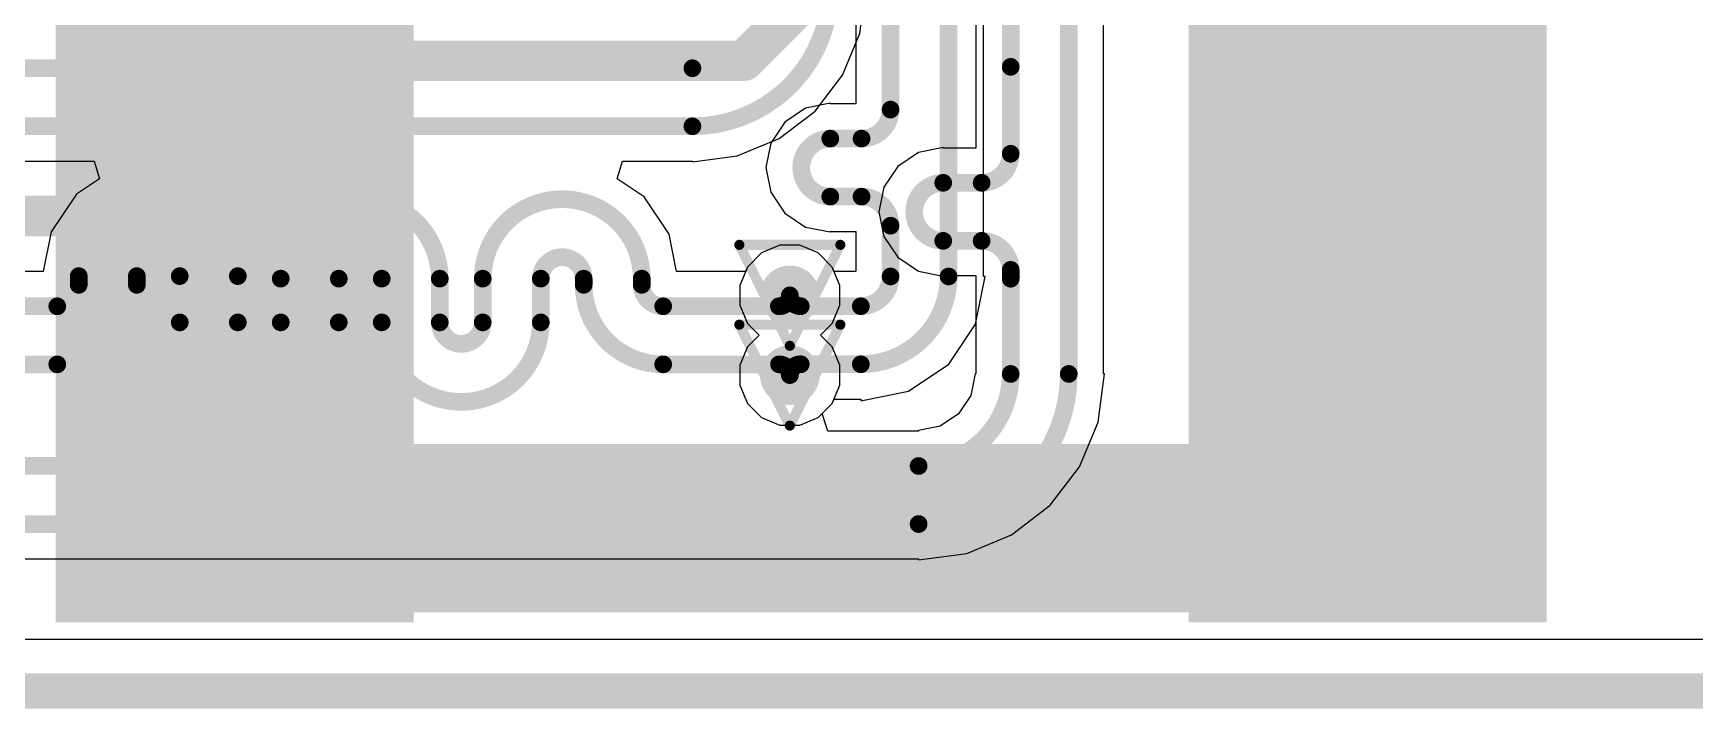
# Model space of a CAD drawing. Header units: inches. Extents: x -6 to 283, y -12 to 154.
# Drawn here: x 66.7 to 75.06, y -11.73 to -8.33 of the extents above; entities that cross this region are included whole.
import ezdxf

# ---------------------------------------------------------------- set-up
doc = ezdxf.new("R2010")
doc.units = ezdxf.units.IN
for name, color, linetype in [('Board Outline', 216, 'Continuous'), ('Bottom Layer', 5, 'Continuous'), ('Drill Drawing', 1, 'Continuous'), ('GND-1', 16, 'Continuous'), ('GND-2', 90, 'Continuous'), ('GND-3', 216, 'Continuous'), ('GND-4', 54, 'Continuous'), ('PWR-1', 156, 'Continuous'), ('PWR-2', 130, 'Continuous'), ('Signal L1', 76, 'Continuous'), ('Signal L2', 6, 'Continuous'), ('Top Layer', 1, 'Continuous'), ('Top Overlay', 2, 'Continuous'), ('Top Paste', 8, 'Continuous'), ('Top Solder', 216, 'Continuous'), ('Via Holes', 16, 'Continuous')]:
    doc.layers.add(name, color=color, linetype=linetype)

# ---------------------------------------------------------------- blocks, each defined once
blk = doc.blocks.new('HDMI_101W_12')
at = {"layer": 'Top Layer'}
for points in [[(-1.9, 2.8049), (-1.7, 2.8049), (-1.7, 1.9649), (-1.9, 1.9649)], [(-1.4999, 2.8049), (-1.2999, 2.8049), (-1.2999, 1.9649), (-1.4999, 1.9649)], [(-1.1001, 2.8049), (-0.9001, 2.8049), (-0.9001, 1.9649), (-1.1001, 1.9649)], [(-0.7001, 2.8049), (-0.5001, 2.8049), (-0.5001, 1.9649), (-0.7001, 1.9649)], [(-0.3, 2.8049), (-0.1, 2.8049), (-0.1, 1.9649), (-0.3, 1.9649)], [(0.1, 2.8049), (0.3, 2.8049), (0.3, 1.9649), (0.1, 1.9649)], [(0.5001, 2.8049), (0.7001, 2.8049), (0.7001, 1.9649), (0.5001, 1.9649)], [(0.8999, 2.8049), (1.0999, 2.8049), (1.0999, 1.9649), (0.8999, 1.9649)], [(1.2999, 2.8049), (1.4999, 2.8049), (1.4999, 1.9649), (1.2999, 1.9649)], [(1.7, 2.8049), (1.9, 2.8049), (1.9, 1.9649), (1.7, 1.9649)], [(-3.75, 1.665), (-1.95, 1.665), (-1.95, 0.285), (-3.75, 0.285)], [(-1.7001, 1.665), (-1.5001, 1.665), (-1.5001, 0.665), (-1.7001, 0.665)], [(-1.3, 1.665), (-1.1, 1.665), (-1.1, 0.665), (-1.3, 0.665)], [(-0.9, 1.665), (-0.7, 1.665), (-0.7, 0.665), (-0.9, 0.665)], [(-0.4999, 1.665), (-0.2999, 1.665), (-0.2999, 0.665), (-0.4999, 0.665)], [(-0.1001, 1.665), (0.0999, 1.665), (0.0999, 0.665), (-0.1001, 0.665)], [(0.2999, 1.665), (0.4999, 1.665), (0.4999, 0.665), (0.2999, 0.665)], [(0.7, 1.665), (0.9, 1.665), (0.9, 0.665), (0.7, 0.665)], [(1.1, 1.665), (1.3, 1.665), (1.3, 0.665), (1.1, 0.665)], [(1.5001, 1.665), (1.7001, 1.665), (1.7001, 0.665), (1.5001, 0.665)], [(1.95, 1.665), (3.75, 1.665), (3.75, 0.285), (1.95, 0.285)], [(-3.7, -1.3849), (-2, -1.3849), (-2, -3.3849), (-3.7, -3.3849)], [(2, -1.3849), (3.7, -1.3849), (3.7, -3.3849), (2, -3.3849)]]:
    blk.add_hatch(color=1, dxfattribs=at).paths.add_polyline_path(points)
at = {"layer": 'Top Paste'}
for points in [[(-1.9, 2.8049), (-1.7, 2.8049), (-1.7, 1.9649), (-1.9, 1.9649)], [(-1.4999, 2.8049), (-1.2999, 2.8049), (-1.2999, 1.9649), (-1.4999, 1.9649)], [(-1.1001, 2.8049), (-0.9001, 2.8049), (-0.9001, 1.9649), (-1.1001, 1.9649)], [(-0.7001, 2.8049), (-0.5001, 2.8049), (-0.5001, 1.9649), (-0.7001, 1.9649)], [(-0.3, 2.8049), (-0.1, 2.8049), (-0.1, 1.9649), (-0.3, 1.9649)], [(0.1, 2.8049), (0.3, 2.8049), (0.3, 1.9649), (0.1, 1.9649)], [(0.5001, 2.8049), (0.7001, 2.8049), (0.7001, 1.9649), (0.5001, 1.9649)], [(0.8999, 2.8049), (1.0999, 2.8049), (1.0999, 1.9649), (0.8999, 1.9649)], [(1.2999, 2.8049), (1.4999, 2.8049), (1.4999, 1.9649), (1.2999, 1.9649)], [(1.7, 2.8049), (1.9, 2.8049), (1.9, 1.9649), (1.7, 1.9649)], [(-3.75, 1.665), (-1.95, 1.665), (-1.95, 0.285), (-3.75, 0.285)], [(-1.7001, 1.665), (-1.5001, 1.665), (-1.5001, 0.665), (-1.7001, 0.665)], [(-1.3, 1.665), (-1.1, 1.665), (-1.1, 0.665), (-1.3, 0.665)], [(-0.9, 1.665), (-0.7, 1.665), (-0.7, 0.665), (-0.9, 0.665)], [(-0.4999, 1.665), (-0.2999, 1.665), (-0.2999, 0.665), (-0.4999, 0.665)], [(-0.1001, 1.665), (0.0999, 1.665), (0.0999, 0.665), (-0.1001, 0.665)], [(0.2999, 1.665), (0.4999, 1.665), (0.4999, 0.665), (0.2999, 0.665)], [(0.7, 1.665), (0.9, 1.665), (0.9, 0.665), (0.7, 0.665)], [(1.1, 1.665), (1.3, 1.665), (1.3, 0.665), (1.1, 0.665)], [(1.5001, 1.665), (1.7001, 1.665), (1.7001, 0.665), (1.5001, 0.665)], [(1.95, 1.665), (3.75, 1.665), (3.75, 0.285), (1.95, 0.285)], [(-3.7, -1.3849), (-2, -1.3849), (-2, -3.3849), (-3.7, -3.3849)], [(2, -1.3849), (3.7, -1.3849), (3.7, -3.3849), (2, -3.3849)]]:
    blk.add_hatch(color=8, dxfattribs=at).paths.add_polyline_path(points)
at = {"layer": 'Top Solder'}
for points in [[(-1.9508, 2.8557), (-1.6492, 2.8557), (-1.6492, 1.9141), (-1.9508, 1.9141)], [(-1.5507, 2.8557), (-1.2491, 2.8557), (-1.2491, 1.9141), (-1.5507, 1.9141)], [(-1.1509, 2.8557), (-0.8493, 2.8557), (-0.8493, 1.9141), (-1.1509, 1.9141)], [(-0.7509, 2.8557), (-0.4493, 2.8557), (-0.4493, 1.9141), (-0.7509, 1.9141)], [(-0.3508, 2.8557), (-0.0492, 2.8557), (-0.0492, 1.9141), (-0.3508, 1.9141)], [(0.0492, 2.8557), (0.3508, 2.8557), (0.3508, 1.9141), (0.0492, 1.9141)], [(0.4493, 2.8557), (0.7509, 2.8557), (0.7509, 1.9141), (0.4493, 1.9141)], [(0.8491, 2.8557), (1.1507, 2.8557), (1.1507, 1.9141), (0.8491, 1.9141)], [(1.2491, 2.8557), (1.5507, 2.8557), (1.5507, 1.9141), (1.2491, 1.9141)], [(1.6492, 2.8557), (1.9508, 2.8557), (1.9508, 1.9141), (1.6492, 1.9141)], [(-3.8008, 1.7158), (-1.8992, 1.7158), (-1.8992, 0.2342), (-3.8008, 0.2342)], [(-1.7509, 1.7158), (-1.4493, 1.7158), (-1.4493, 0.6142), (-1.7509, 0.6142)], [(-1.3508, 1.7158), (-1.0492, 1.7158), (-1.0492, 0.6142), (-1.3508, 0.6142)], [(-0.9508, 1.7158), (-0.6492, 1.7158), (-0.6492, 0.6142), (-0.9508, 0.6142)], [(-0.5507, 1.7158), (-0.2491, 1.7158), (-0.2491, 0.6142), (-0.5507, 0.6142)], [(-0.1509, 1.7158), (0.1507, 1.7158), (0.1507, 0.6142), (-0.1509, 0.6142)], [(0.2491, 1.7158), (0.5507, 1.7158), (0.5507, 0.6142), (0.2491, 0.6142)], [(0.6492, 1.7158), (0.9508, 1.7158), (0.9508, 0.6142), (0.6492, 0.6142)], [(1.0492, 1.7158), (1.3508, 1.7158), (1.3508, 0.6142), (1.0492, 0.6142)], [(1.4493, 1.7158), (1.7509, 1.7158), (1.7509, 0.6142), (1.4493, 0.6142)], [(1.8992, 1.7158), (3.8008, 1.7158), (3.8008, 0.2342), (1.8992, 0.2342)], [(-3.7508, -1.3341), (-1.9492, -1.3341), (-1.9492, -3.4357), (-3.7508, -3.4357)], [(1.9492, -1.3341), (3.7508, -1.3341), (3.7508, -3.4357), (1.9492, -3.4357)]]:
    blk.add_hatch(color=216, dxfattribs=at).paths.add_polyline_path(points)
at = {"layer": 'Top Overlay'}
for points in [[(1.5935, 3.601, 0.254, 0.254, 0), (1.99, 3.601, 0.254, 0.254, 0)], [(1.5935, 3.601, 0.254, 0.254, 0), (1.8001, 3.3944, 0.254, 0.254, 0)], [(1.8001, 3.3944, 0.254, 0.254, 0), (2, 3.5943, 0.254, 0.254, 0)], [(-3.3021, 2.706, 0.127, 0.127, 0), (-2.1462, 2.706, 0.127, 0.127, 0)], [(-3.3021, 1.8961, 0.127, 0.127, 0), (-3.3021, 2.706, 0.127, 0.127, 0)], [(2.1461, 2.706, 0.127, 0.127, 0), (3.3019, 2.706, 0.127, 0.127, 0)], [(3.3019, 1.8961, 0.127, 0.127, 0), (3.3019, 2.706, 0.127, 0.127, 0)], [(-3.3021, 0.0538, 0.127, 0.127, 0), (-3.302, -1.1539, 0.127, 0.127, 0)], [(3.3019, -1.1539, 0.127, 0.127, 0), (3.3019, 0.0538, 0.127, 0.127, 0)]]:
    blk.add_lwpolyline(points, format="xyseb", dxfattribs=at)
for points in [[(1.53, 3.601, 0.127, 0.127, 1), (1.657, 3.601, 0.127, 0.127, 1)], [(1.53, 3.601, 0.127, 0.127, 1), (1.657, 3.601, 0.127, 0.127, 1)], [(1.9265, 3.601, 0.127, 0.127, 1), (2.0535, 3.601, 0.127, 0.127, 1)], [(1.9365, 3.5943, 0.127, 0.127, 1), (2.0635, 3.5943, 0.127, 0.127, 1)], [(1.7366, 3.3944, 0.127, 0.127, 1), (1.8636, 3.3944, 0.127, 0.127, 1)], [(1.7366, 3.3944, 0.127, 0.127, 1), (1.8636, 3.3944, 0.127, 0.127, 1)], [(-3.3338, 2.706, 0.0635, 0.0635, 1), (-3.2703, 2.706, 0.0635, 0.0635, 1)], [(-3.3338, 2.706, 0.0635, 0.0635, 1), (-3.2703, 2.706, 0.0635, 0.0635, 1)], [(-2.1779, 2.706, 0.0635, 0.0635, 1), (-2.1144, 2.706, 0.0635, 0.0635, 1)], [(2.1143, 2.706, 0.0635, 0.0635, 1), (2.1778, 2.706, 0.0635, 0.0635, 1)], [(3.2702, 2.706, 0.0635, 0.0635, 1), (3.3337, 2.706, 0.0635, 0.0635, 1)], [(3.2702, 2.706, 0.0635, 0.0635, 1), (3.3337, 2.706, 0.0635, 0.0635, 1)], [(-3.3338, 1.8961, 0.0635, 0.0635, 1), (-3.2703, 1.8961, 0.0635, 0.0635, 1)], [(3.2702, 1.8961, 0.0635, 0.0635, 1), (3.3337, 1.8961, 0.0635, 0.0635, 1)], [(-3.3338, 0.0538, 0.0635, 0.0635, 1), (-3.2703, 0.0538, 0.0635, 0.0635, 1)], [(3.2702, 0.0538, 0.0635, 0.0635, 1), (3.3337, 0.0538, 0.0635, 0.0635, 1)], [(-3.3338, -1.1539, 0.0635, 0.0635, 1), (-3.2703, -1.1539, 0.0635, 0.0635, 1)], [(3.2702, -1.1539, 0.0635, 0.0635, 1), (3.3337, -1.1539, 0.0635, 0.0635, 1)]]:
    blk.add_lwpolyline(points, format="xyseb", close=True, dxfattribs=at)

msp = doc.modelspace()

# ---------------------------------------------------------------- hatches: boundary and pattern name
at = {"layer": 'Bottom Layer'}
h = msp.add_hatch(color=5, dxfattribs=at)
edge = h.paths.add_edge_path()
edge.add_arc((70.508, -9.6485), 0.15, 0, 360)
h = msp.add_hatch(color=5, dxfattribs=at)
edge = h.paths.add_edge_path()
edge.add_arc((70.508, -10.0501), 0.15, 0, 360)
at = {"layer": 'GND-1'}
h = msp.add_hatch(color=16, dxfattribs=at)
edge = h.paths.add_edge_path()
edge.add_arc((70.508, -9.6485), 0.15, 0, 360)
h = msp.add_hatch(color=16, dxfattribs=at)
edge = h.paths.add_edge_path()
edge.add_arc((70.508, -10.0501), 0.15, 0, 360)
at = {"layer": 'GND-2'}
h = msp.add_hatch(color=90, dxfattribs=at)
edge = h.paths.add_edge_path()
edge.add_arc((70.508, -9.6485), 0.15, 0, 360)
h = msp.add_hatch(color=90, dxfattribs=at)
edge = h.paths.add_edge_path()
edge.add_arc((70.508, -10.0501), 0.15, 0, 360)
at = {"layer": 'GND-3'}
h = msp.add_hatch(color=216, dxfattribs=at)
edge = h.paths.add_edge_path()
edge.add_arc((70.508, -9.6485), 0.15, 0, 360)
h = msp.add_hatch(color=216, dxfattribs=at)
edge = h.paths.add_edge_path()
edge.add_arc((70.508, -10.0501), 0.15, 0, 360)
at = {"layer": 'GND-4'}
h = msp.add_hatch(color=54, dxfattribs=at)
edge = h.paths.add_edge_path()
edge.add_arc((70.508, -9.6485), 0.15, 0, 360)
h = msp.add_hatch(color=54, dxfattribs=at)
edge = h.paths.add_edge_path()
edge.add_arc((70.508, -10.0501), 0.15, 0, 360)
at = {"layer": 'PWR-1'}
h = msp.add_hatch(color=156, dxfattribs=at)
edge = h.paths.add_edge_path()
edge.add_arc((70.508, -9.6485), 0.15, 0, 360)
h = msp.add_hatch(color=156, dxfattribs=at)
edge = h.paths.add_edge_path()
edge.add_arc((70.508, -10.0501), 0.15, 0, 360)
at = {"layer": 'PWR-2'}
h = msp.add_hatch(color=130, dxfattribs=at)
edge = h.paths.add_edge_path()
edge.add_arc((70.508, -9.6485), 0.15, 0, 360)
h = msp.add_hatch(color=130, dxfattribs=at)
edge = h.paths.add_edge_path()
edge.add_arc((70.508, -10.0501), 0.15, 0, 360)
at = {"layer": 'Signal L1'}
h = msp.add_hatch(color=76, dxfattribs=at)
edge = h.paths.add_edge_path()
edge.add_arc((70.508, -9.6485), 0.15, 0, 360)
h = msp.add_hatch(color=76, dxfattribs=at)
edge = h.paths.add_edge_path()
edge.add_arc((70.508, -10.0501), 0.15, 0, 360)
at = {"layer": 'Signal L2'}
h = msp.add_hatch(color=6, dxfattribs=at)
edge = h.paths.add_edge_path()
edge.add_arc((70.508, -9.6485), 0.15, 0, 360)
h = msp.add_hatch(color=6, dxfattribs=at)
edge = h.paths.add_edge_path()
edge.add_arc((70.508, -10.0501), 0.15, 0, 360)
at = {"layer": 'Top Layer'}
for points in [[(66.815, -11.2431), (68.615, -11.2431), (68.615, -6.1932), (66.815, -6.1932)], [(72.515, -11.2431), (74.315, -11.2431), (74.315, -6.1932), (72.515, -6.1932)], [(66.865, -11.2431), (68.565, -11.2431), (68.565, -9.0295), (66.865, -9.0295)], [(66.815, -11.2431), (74.2679, -11.2431), (74.2679, -10.3974), (66.815, -10.3974)]]:
    msp.add_hatch(color=1, dxfattribs=at).paths.add_polyline_path(points)
h = msp.add_hatch(color=1, dxfattribs=at)
edge = h.paths.add_edge_path()
edge.add_arc((70.508, -9.6485), 0.15, 0, 360)
h = msp.add_hatch(color=1, dxfattribs=at)
edge = h.paths.add_edge_path()
edge.add_arc((70.508, -10.0501), 0.15, 0, 360)
at = {"layer": 'Via Holes'}
h = msp.add_hatch(color=7, dxfattribs=at)
edge = h.paths.add_edge_path()
edge.add_arc((70.508, -9.6485), 0.075, 0, 360)
h = msp.add_hatch(color=7, dxfattribs=at)
edge = h.paths.add_edge_path()
edge.add_arc((70.508, -10.0501), 0.075, 0, 360)

# ---------------------------------------------------------------- linework, layer by layer
at = {"layer": 'Board Outline'}
msp.add_lwpolyline([(12.0364, -11.6401, 0.1778, 0.1778, 0), (75.4223, -11.6401, 0.1778, 0.1778, 0)], format="xyseb", dxfattribs=at)
at = {"layer": 'Bottom Layer'}
for p, q in [((71.4441, -5.2079), (71.4441, -8.4987)), ((72.0858, -10.0441), (72.0858, -5.2079)), ((70.8603, -8.3303), (70.89, -8.1046)), ((70.7732, -8.5407), (70.8603, -8.3303)), ((71.4441, -8.4987), (71.4441, -8.9069)), ((70.6346, -8.7213), (70.7732, -8.5407)), ((70.454, -8.8599), (70.6346, -8.7213)), ((70.2436, -8.947), (70.454, -8.8599)), ((71.1557, -8.9292), (71.0507, -8.9994)), ((71.2796, -8.9046), (71.1557, -8.9292)), ((71.2796, -8.9075), (71.2796, -8.9046)), ((71.4435, -8.9075), (71.2796, -8.9075)), ((71.4437, -8.9071), (71.4435, -8.9075)), ((71.4441, -8.9069), (71.4437, -8.9071)), ((66.5064, -8.9726), (67.0093, -8.9726)), ((67.0093, -8.9726), (67.0362, -9.0615)), ((69.6389, -9.0615), (69.6659, -8.9726)), ((69.6659, -8.9726), (70.0179, -8.9726)), ((70.0179, -8.9767), (70.2436, -8.947)), ((70.0179, -8.9726), (70.0179, -8.9767)), ((71.0507, -8.9994), (70.9805, -9.1044)), ((67.0362, -9.0615), (66.919, -9.1398)), ((69.7751, -9.1525), (69.6389, -9.0615)), ((70.9805, -9.1044), (70.9559, -9.2283)), ((66.919, -9.1398), (66.7927, -9.3288)), ((69.9014, -9.3415), (69.7751, -9.1525)), ((70.9559, -9.2283), (70.9805, -9.3522)), ((66.7927, -9.3288), (66.7529, -9.5289)), ((69.9387, -9.5289), (69.9014, -9.3415)), ((70.9805, -9.3522), (71.0507, -9.4572)), ((70.3655, -9.4352), (70.2947, -9.506)), ((70.458, -9.3969), (70.3655, -9.4352)), ((70.5581, -9.3969), (70.458, -9.3969)), ((70.6505, -9.4352), (70.5581, -9.3969)), ((70.7213, -9.506), (70.6505, -9.4352)), ((70.2947, -9.506), (70.2852, -9.5289)), ((70.7596, -9.5985), (70.7213, -9.506)), ((71.0507, -9.4572), (71.1557, -9.5274)), ((71.1557, -9.5274), (71.2796, -9.552)), ((66.7529, -9.5289), (66.5066, -9.5289)), ((70.2852, -9.5289), (69.9387, -9.5289)), ((70.7596, -9.6986), (70.7596, -9.5985)), ((71.2796, -9.552), (71.2796, -9.5492)), ((71.2796, -9.5492), (71.4435, -9.5492)), ((71.4435, -9.5492), (71.4437, -9.5496)), ((71.4437, -9.5496), (71.4441, -9.5497)), ((71.4441, -9.5497), (71.4441, -10.0441)), ((70.7213, -9.791), (70.7596, -9.6986)), ((70.663, -9.8493), (70.7213, -9.791)), ((70.7213, -9.9076), (70.663, -9.8493)), ((70.7596, -10.0001), (70.7213, -9.9076)), ((70.7596, -10.1002), (70.7596, -10.0001)), ((70.7213, -10.1926), (70.7596, -10.1002)), ((71.4402, -10.0441), (71.4185, -10.153)), ((71.4441, -10.0441), (71.4402, -10.0441)), ((72.0586, -10.2861), (72.0904, -10.0441)), ((72.0904, -10.0441), (72.0858, -10.0441)), ((70.6704, -10.2436), (70.7213, -10.1926)), ((71.4185, -10.153), (71.3569, -10.2453)), ((70.6985, -10.3325), (70.6704, -10.2436)), ((71.3569, -10.2453), (71.2646, -10.3069)), ((71.1557, -10.3325), (70.6985, -10.3325)), ((71.2646, -10.3069), (71.1557, -10.3286)), ((71.1557, -10.3286), (71.1557, -10.3325)), ((71.9652, -10.5115), (72.0586, -10.2861)), ((71.8167, -10.7051), (71.9652, -10.5115)), ((71.6231, -10.8536), (71.8167, -10.7051)), ((71.3977, -10.947), (71.6231, -10.8536)), ((71.1557, -10.9788), (71.3977, -10.947)), ((66.5064, -10.9742), (71.1557, -10.9742)), ((71.1557, -10.9742), (71.1557, -10.9788)), ((75.4223, -11.3812), (65.8164, -11.3812))]:
    msp.add_line(p, q, dxfattribs=at)
for points in [[(71.6189, -8.4987, 0.0889, 0.0889, 0), (71.6189, -5.0401, 0.0889, 0.0889, 0)], [(71.911, -10.0441, 0.0889, 0.0889, 0), (71.911, -5.0401, 0.0889, 0.0889, 0)], [(70.419, -8.1046, 0.0889, 0.0889, -0.414214), (70.0179, -8.5057, 0.0889, 0.0889, 0)], [(70.7111, -8.1046, 0.0889, 0.0889, -0.414214), (70.0179, -8.7978, 0.0889, 0.0889, 0)], [(66.3386, -8.5057, 0.0889, 0.0889, 0), (70.0179, -8.5057, 0.0889, 0.0889, 0)], [(71.6189, -8.9362, 0.0889, 0.0889, 0), (71.6189, -8.4987, 0.0889, 0.0889, 0)], [(66.3386, -8.7978, 0.0889, 0.0889, 0), (70.0179, -8.7978, 0.0889, 0.0889, 0)], [(71.6189, -8.9362, 0.0889, 0.0889, -0.414214), (71.4728, -9.0823, 0.0889, 0.0889, 0)], [(66.931, -9.5518, 0.0889, 0.0889, -1), (67.7311, -9.5518, 0.0889, 0.0889, 0)], [(71.2796, -9.3744, 0.0889, 0.0889, -1), (71.2796, -9.0823, 0.0889, 0.0889, 0)], [(71.2796, -9.0823, 0.0889, 0.0889, 0), (71.4728, -9.0823, 0.0889, 0.0889, 0)], [(67.947, -9.5645, 0.0889, 0.0889, -1), (68.7471, -9.5645, 0.0889, 0.0889, 0)], [(68.963, -9.5645, 0.0889, 0.0889, -1), (69.7631, -9.5645, 0.0889, 0.0889, 0)], [(71.2796, -9.3744, 0.0889, 0.0889, 0), (71.4728, -9.3744, 0.0889, 0.0889, 0)], [(71.4728, -9.3744, 0.0889, 0.0889, -0.414214), (71.6189, -9.5204, 0.0889, 0.0889, 0)], [(67.2231, -9.5518, 0.0889, 0.0889, -1), (67.439, -9.5518, 0.0889, 0.0889, 0)], [(68.2391, -9.5645, 0.0889, 0.0889, -1), (68.455, -9.5645, 0.0889, 0.0889, 0)], [(69.2551, -9.5645, 0.0889, 0.0889, -1), (69.471, -9.5645, 0.0889, 0.0889, 0)], [(66.931, -9.5957, 0.0889, 0.0889, 0), (66.931, -9.5518, 0.0889, 0.0889, 0)], [(67.2231, -9.5957, 0.0889, 0.0889, 0), (67.2231, -9.5518, 0.0889, 0.0889, 0)], [(67.439, -9.7847, 0.0889, 0.0889, 0), (67.439, -9.5518, 0.0889, 0.0889, 0)], [(67.7311, -9.7847, 0.0889, 0.0889, 0), (67.7311, -9.5518, 0.0889, 0.0889, 0)], [(67.947, -9.7847, 0.0889, 0.0889, 0), (67.947, -9.5645, 0.0889, 0.0889, 0)], [(68.2391, -9.7847, 0.0889, 0.0889, 0), (68.2391, -9.5645, 0.0889, 0.0889, 0)], [(68.455, -9.7847, 0.0889, 0.0889, 0), (68.455, -9.5645, 0.0889, 0.0889, 0)], [(68.7471, -9.7847, 0.0889, 0.0889, 0), (68.7471, -9.5645, 0.0889, 0.0889, 0)], [(68.963, -9.7847, 0.0889, 0.0889, 0), (68.963, -9.5645, 0.0889, 0.0889, 0)], [(69.2551, -9.7847, 0.0889, 0.0889, 0), (69.2551, -9.5645, 0.0889, 0.0889, 0)], [(69.471, -9.5957, 0.0889, 0.0889, 0), (69.471, -9.5645, 0.0889, 0.0889, 0)], [(69.7631, -9.5957, 0.0889, 0.0889, 0), (69.7631, -9.5645, 0.0889, 0.0889, 0)], [(71.6189, -9.5649, 0.0889, 0.0889, 0), (71.6189, -9.5204, 0.0889, 0.0889, 0)], [(71.6189, -10.0441, 0.0889, 0.0889, 0), (71.6189, -9.5649, 0.0889, 0.0889, 0)], [(67.2231, -9.5957, 0.0889, 0.0889, -0.414214), (66.8231, -9.9958, 0.0889, 0.0889, 0)], [(66.931, -9.5957, 0.0889, 0.0889, -0.414214), (66.8231, -9.7037, 0.0889, 0.0889, 0)], [(69.8711, -9.9958, 0.0889, 0.0889, -0.414214), (69.471, -9.5957, 0.0889, 0.0889, 0)], [(69.8711, -9.7037, 0.0889, 0.0889, -0.414214), (69.7631, -9.5957, 0.0889, 0.0889, 0)], [(70.4528, -9.7037, 0.0889, 0.0889, 0), (70.508, -9.6485, 0.0889, 0.0889, 0)], [(70.508, -9.6485, 0.0889, 0.0889, -0.414214), (70.4528, -9.7037, 0.0889, 0.0889, 0)], [(66.339, -9.7037, 0.0889, 0.0889, 0), (66.8231, -9.7037, 0.0889, 0.0889, 0)], [(69.8711, -9.7037, 0.0889, 0.0889, 0), (70.4528, -9.7037, 0.0889, 0.0889, 0)], [(68.2391, -9.7847, 0.0889, 0.0889, -1), (67.439, -9.7847, 0.0889, 0.0889, 0)], [(67.947, -9.7847, 0.0889, 0.0889, -1), (67.7311, -9.7847, 0.0889, 0.0889, 0)], [(69.2551, -9.7847, 0.0889, 0.0889, -1), (68.455, -9.7847, 0.0889, 0.0889, 0)], [(68.963, -9.7847, 0.0889, 0.0889, -1), (68.7471, -9.7847, 0.0889, 0.0889, 0)], [(66.344, -9.9958, 0.0889, 0.0889, 0), (66.8231, -9.9958, 0.0889, 0.0889, 0)], [(69.8711, -9.9958, 0.0889, 0.0889, 0), (70.4537, -9.9958, 0.0889, 0.0889, 0)], [(70.4537, -9.9958, 0.0889, 0.0889, 0), (70.508, -10.0501, 0.0889, 0.0889, 0)], [(70.4537, -9.9958, 0.0889, 0.0889, -0.414214), (70.508, -10.0501, 0.0889, 0.0889, 0)], [(71.6189, -10.0441, 0.0889, 0.0889, -0.414214), (71.1557, -10.5073, 0.0889, 0.0889, 0)], [(71.911, -10.0441, 0.0889, 0.0889, -0.414214), (71.1557, -10.7994, 0.0889, 0.0889, 0)], [(66.3386, -10.5073, 0.0889, 0.0889, 0), (71.1557, -10.5073, 0.0889, 0.0889, 0)], [(66.3386, -10.7994, 0.0889, 0.0889, 0), (71.1557, -10.7994, 0.0889, 0.0889, 0)]]:
    msp.add_lwpolyline(points, format="xyseb", dxfattribs=at)
for points in [[(69.9957, -8.5057, 0.0445, 0.0445, 1), (70.0401, -8.5057, 0.0445, 0.0445, 1)], [(69.9957, -8.5057, 0.0445, 0.0445, 1), (70.0401, -8.5057, 0.0445, 0.0445, 1)], [(71.5967, -8.4987, 0.0445, 0.0445, 1), (71.6411, -8.4987, 0.0445, 0.0445, 1)], [(71.5967, -8.4987, 0.0445, 0.0445, 1), (71.6411, -8.4987, 0.0445, 0.0445, 1)], [(69.9957, -8.7978, 0.0445, 0.0445, 1), (70.0401, -8.7978, 0.0445, 0.0445, 1)], [(69.9957, -8.7978, 0.0445, 0.0445, 1), (70.0401, -8.7978, 0.0445, 0.0445, 1)], [(71.5967, -8.9362, 0.0445, 0.0445, 1), (71.6411, -8.9362, 0.0445, 0.0445, 1)], [(71.5967, -8.9362, 0.0445, 0.0445, 1), (71.6411, -8.9362, 0.0445, 0.0445, 1)], [(71.2574, -9.0823, 0.0445, 0.0445, 1), (71.3018, -9.0823, 0.0445, 0.0445, 1)], [(71.2574, -9.0823, 0.0445, 0.0445, 1), (71.3018, -9.0823, 0.0445, 0.0445, 1)], [(71.4506, -9.0823, 0.0445, 0.0445, 1), (71.4951, -9.0823, 0.0445, 0.0445, 1)], [(71.4506, -9.0823, 0.0445, 0.0445, 1), (71.4951, -9.0823, 0.0445, 0.0445, 1)], [(71.2574, -9.3744, 0.0445, 0.0445, 1), (71.3018, -9.3744, 0.0445, 0.0445, 1)], [(71.2574, -9.3744, 0.0445, 0.0445, 1), (71.3018, -9.3744, 0.0445, 0.0445, 1)], [(71.4506, -9.3744, 0.0445, 0.0445, 1), (71.4951, -9.3744, 0.0445, 0.0445, 1)], [(71.4506, -9.3744, 0.0445, 0.0445, 1), (71.4951, -9.3744, 0.0445, 0.0445, 1)], [(66.9088, -9.5518, 0.0445, 0.0445, 1), (66.9532, -9.5518, 0.0445, 0.0445, 1)], [(66.9088, -9.5518, 0.0445, 0.0445, 1), (66.9532, -9.5518, 0.0445, 0.0445, 1)], [(67.2009, -9.5518, 0.0445, 0.0445, 1), (67.2453, -9.5518, 0.0445, 0.0445, 1)], [(67.2009, -9.5518, 0.0445, 0.0445, 1), (67.2453, -9.5518, 0.0445, 0.0445, 1)], [(67.4168, -9.5518, 0.0445, 0.0445, 1), (67.4612, -9.5518, 0.0445, 0.0445, 1)], [(67.4168, -9.5518, 0.0445, 0.0445, 1), (67.4612, -9.5518, 0.0445, 0.0445, 1)], [(67.7089, -9.5518, 0.0445, 0.0445, 1), (67.7533, -9.5518, 0.0445, 0.0445, 1)], [(67.7089, -9.5518, 0.0445, 0.0445, 1), (67.7533, -9.5518, 0.0445, 0.0445, 1)], [(67.9248, -9.5645, 0.0445, 0.0445, 1), (67.9692, -9.5645, 0.0445, 0.0445, 1)], [(67.9248, -9.5645, 0.0445, 0.0445, 1), (67.9692, -9.5645, 0.0445, 0.0445, 1)], [(68.2169, -9.5645, 0.0445, 0.0445, 1), (68.2613, -9.5645, 0.0445, 0.0445, 1)], [(68.2169, -9.5645, 0.0445, 0.0445, 1), (68.2613, -9.5645, 0.0445, 0.0445, 1)], [(68.4328, -9.5645, 0.0445, 0.0445, 1), (68.4772, -9.5645, 0.0445, 0.0445, 1)], [(68.4328, -9.5645, 0.0445, 0.0445, 1), (68.4772, -9.5645, 0.0445, 0.0445, 1)], [(68.7249, -9.5645, 0.0445, 0.0445, 1), (68.7693, -9.5645, 0.0445, 0.0445, 1)], [(68.7249, -9.5645, 0.0445, 0.0445, 1), (68.7693, -9.5645, 0.0445, 0.0445, 1)], [(68.9408, -9.5645, 0.0445, 0.0445, 1), (68.9852, -9.5645, 0.0445, 0.0445, 1)], [(68.9408, -9.5645, 0.0445, 0.0445, 1), (68.9852, -9.5645, 0.0445, 0.0445, 1)], [(69.2329, -9.5645, 0.0445, 0.0445, 1), (69.2773, -9.5645, 0.0445, 0.0445, 1)], [(69.2329, -9.5645, 0.0445, 0.0445, 1), (69.2773, -9.5645, 0.0445, 0.0445, 1)], [(69.4488, -9.5645, 0.0445, 0.0445, 1), (69.4932, -9.5645, 0.0445, 0.0445, 1)], [(69.4488, -9.5645, 0.0445, 0.0445, 1), (69.4932, -9.5645, 0.0445, 0.0445, 1)], [(69.7409, -9.5645, 0.0445, 0.0445, 1), (69.7853, -9.5645, 0.0445, 0.0445, 1)], [(69.7409, -9.5645, 0.0445, 0.0445, 1), (69.7853, -9.5645, 0.0445, 0.0445, 1)], [(71.5967, -9.5204, 0.0445, 0.0445, 1), (71.6411, -9.5204, 0.0445, 0.0445, 1)], [(71.5967, -9.5204, 0.0445, 0.0445, 1), (71.6411, -9.5204, 0.0445, 0.0445, 1)], [(71.5967, -9.5649, 0.0445, 0.0445, 1), (71.6411, -9.5649, 0.0445, 0.0445, 1)], [(71.5967, -9.5649, 0.0445, 0.0445, 1), (71.6411, -9.5649, 0.0445, 0.0445, 1)], [(66.9088, -9.5957, 0.0445, 0.0445, 1), (66.9532, -9.5957, 0.0445, 0.0445, 1)], [(66.9088, -9.5957, 0.0445, 0.0445, 1), (66.9532, -9.5957, 0.0445, 0.0445, 1)], [(67.2009, -9.5957, 0.0445, 0.0445, 1), (67.2453, -9.5957, 0.0445, 0.0445, 1)], [(67.2009, -9.5957, 0.0445, 0.0445, 1), (67.2453, -9.5957, 0.0445, 0.0445, 1)], [(69.4488, -9.5957, 0.0445, 0.0445, 1), (69.4932, -9.5957, 0.0445, 0.0445, 1)], [(69.4488, -9.5957, 0.0445, 0.0445, 1), (69.4932, -9.5957, 0.0445, 0.0445, 1)], [(69.7409, -9.5957, 0.0445, 0.0445, 1), (69.7853, -9.5957, 0.0445, 0.0445, 1)], [(69.7409, -9.5957, 0.0445, 0.0445, 1), (69.7853, -9.5957, 0.0445, 0.0445, 1)], [(70.4858, -9.6485, 0.0445, 0.0445, 1), (70.5302, -9.6485, 0.0445, 0.0445, 1)], [(70.4858, -9.6485, 0.0445, 0.0445, 1), (70.5302, -9.6485, 0.0445, 0.0445, 1)], [(66.8008, -9.7037, 0.0445, 0.0445, 1), (66.8453, -9.7037, 0.0445, 0.0445, 1)], [(66.8008, -9.7037, 0.0445, 0.0445, 1), (66.8453, -9.7037, 0.0445, 0.0445, 1)], [(69.8488, -9.7037, 0.0445, 0.0445, 1), (69.8933, -9.7037, 0.0445, 0.0445, 1)], [(69.8488, -9.7037, 0.0445, 0.0445, 1), (69.8933, -9.7037, 0.0445, 0.0445, 1)], [(70.4306, -9.7037, 0.0445, 0.0445, 1), (70.4751, -9.7037, 0.0445, 0.0445, 1)], [(70.4306, -9.7037, 0.0445, 0.0445, 1), (70.4751, -9.7037, 0.0445, 0.0445, 1)], [(70.4306, -9.7037, 0.0445, 0.0445, 1), (70.4751, -9.7037, 0.0445, 0.0445, 1)], [(67.4168, -9.7847, 0.0445, 0.0445, 1), (67.4612, -9.7847, 0.0445, 0.0445, 1)], [(67.4168, -9.7847, 0.0445, 0.0445, 1), (67.4612, -9.7847, 0.0445, 0.0445, 1)], [(67.7089, -9.7847, 0.0445, 0.0445, 1), (67.7533, -9.7847, 0.0445, 0.0445, 1)], [(67.7089, -9.7847, 0.0445, 0.0445, 1), (67.7533, -9.7847, 0.0445, 0.0445, 1)], [(67.9248, -9.7847, 0.0445, 0.0445, 1), (67.9692, -9.7847, 0.0445, 0.0445, 1)], [(67.9248, -9.7847, 0.0445, 0.0445, 1), (67.9692, -9.7847, 0.0445, 0.0445, 1)], [(68.2169, -9.7847, 0.0445, 0.0445, 1), (68.2613, -9.7847, 0.0445, 0.0445, 1)], [(68.2169, -9.7847, 0.0445, 0.0445, 1), (68.2613, -9.7847, 0.0445, 0.0445, 1)], [(68.4328, -9.7847, 0.0445, 0.0445, 1), (68.4772, -9.7847, 0.0445, 0.0445, 1)], [(68.4328, -9.7847, 0.0445, 0.0445, 1), (68.4772, -9.7847, 0.0445, 0.0445, 1)], [(68.7249, -9.7847, 0.0445, 0.0445, 1), (68.7693, -9.7847, 0.0445, 0.0445, 1)], [(68.7249, -9.7847, 0.0445, 0.0445, 1), (68.7693, -9.7847, 0.0445, 0.0445, 1)], [(68.9408, -9.7847, 0.0445, 0.0445, 1), (68.9852, -9.7847, 0.0445, 0.0445, 1)], [(68.9408, -9.7847, 0.0445, 0.0445, 1), (68.9852, -9.7847, 0.0445, 0.0445, 1)], [(69.2329, -9.7847, 0.0445, 0.0445, 1), (69.2773, -9.7847, 0.0445, 0.0445, 1)], [(69.2329, -9.7847, 0.0445, 0.0445, 1), (69.2773, -9.7847, 0.0445, 0.0445, 1)], [(66.8008, -9.9958, 0.0445, 0.0445, 1), (66.8453, -9.9958, 0.0445, 0.0445, 1)], [(66.8008, -9.9958, 0.0445, 0.0445, 1), (66.8453, -9.9958, 0.0445, 0.0445, 1)], [(69.8488, -9.9958, 0.0445, 0.0445, 1), (69.8933, -9.9958, 0.0445, 0.0445, 1)], [(69.8488, -9.9958, 0.0445, 0.0445, 1), (69.8933, -9.9958, 0.0445, 0.0445, 1)], [(70.4314, -9.9958, 0.0445, 0.0445, 1), (70.4759, -9.9958, 0.0445, 0.0445, 1)], [(70.4314, -9.9958, 0.0445, 0.0445, 1), (70.4759, -9.9958, 0.0445, 0.0445, 1)], [(70.4314, -9.9958, 0.0445, 0.0445, 1), (70.4759, -9.9958, 0.0445, 0.0445, 1)], [(70.4858, -10.0501, 0.0445, 0.0445, 1), (70.5302, -10.0501, 0.0445, 0.0445, 1)], [(70.4858, -10.0501, 0.0445, 0.0445, 1), (70.5302, -10.0501, 0.0445, 0.0445, 1)], [(71.5967, -10.0441, 0.0445, 0.0445, 1), (71.6411, -10.0441, 0.0445, 0.0445, 1)], [(71.5967, -10.0441, 0.0445, 0.0445, 1), (71.6411, -10.0441, 0.0445, 0.0445, 1)], [(71.8888, -10.0441, 0.0445, 0.0445, 1), (71.9332, -10.0441, 0.0445, 0.0445, 1)], [(71.8888, -10.0441, 0.0445, 0.0445, 1), (71.9332, -10.0441, 0.0445, 0.0445, 1)], [(71.1335, -10.5073, 0.0445, 0.0445, 1), (71.178, -10.5073, 0.0445, 0.0445, 1)], [(71.1335, -10.5073, 0.0445, 0.0445, 1), (71.178, -10.5073, 0.0445, 0.0445, 1)], [(71.1335, -10.7994, 0.0445, 0.0445, 1), (71.178, -10.7994, 0.0445, 0.0445, 1)], [(71.1335, -10.7994, 0.0445, 0.0445, 1), (71.178, -10.7994, 0.0445, 0.0445, 1)]]:
    msp.add_lwpolyline(points, format="xyseb", close=True, dxfattribs=at)
at = {"layer": 'Drill Drawing'}
for points in [[(70.254, -9.3945, 0.0508, 0.0508, 0), (70.762, -9.3945, 0.0508, 0.0508, 0)], [(70.254, -9.3945, 0.0508, 0.0508, 0), (70.508, -9.9025, 0.0508, 0.0508, 0)], [(70.508, -9.9025, 0.0508, 0.0508, 0), (70.762, -9.3945, 0.0508, 0.0508, 0)], [(70.254, -9.7961, 0.0508, 0.0508, 0), (70.762, -9.7961, 0.0508, 0.0508, 0)], [(70.254, -9.7961, 0.0508, 0.0508, 0), (70.508, -10.3041, 0.0508, 0.0508, 0)], [(70.508, -10.3041, 0.0508, 0.0508, 0), (70.762, -9.7961, 0.0508, 0.0508, 0)]]:
    msp.add_lwpolyline(points, format="xyseb", dxfattribs=at)
for points in [[(70.2413, -9.3945, 0.0254, 0.0254, 1), (70.2667, -9.3945, 0.0254, 0.0254, 1)], [(70.2413, -9.3945, 0.0254, 0.0254, 1), (70.2667, -9.3945, 0.0254, 0.0254, 1)], [(70.7493, -9.3945, 0.0254, 0.0254, 1), (70.7747, -9.3945, 0.0254, 0.0254, 1)], [(70.7493, -9.3945, 0.0254, 0.0254, 1), (70.7747, -9.3945, 0.0254, 0.0254, 1)], [(70.2413, -9.7961, 0.0254, 0.0254, 1), (70.2667, -9.7961, 0.0254, 0.0254, 1)], [(70.2413, -9.7961, 0.0254, 0.0254, 1), (70.2667, -9.7961, 0.0254, 0.0254, 1)], [(70.7493, -9.7961, 0.0254, 0.0254, 1), (70.7747, -9.7961, 0.0254, 0.0254, 1)], [(70.7493, -9.7961, 0.0254, 0.0254, 1), (70.7747, -9.7961, 0.0254, 0.0254, 1)], [(70.4953, -9.9025, 0.0254, 0.0254, 1), (70.5207, -9.9025, 0.0254, 0.0254, 1)], [(70.4953, -9.9025, 0.0254, 0.0254, 1), (70.5207, -9.9025, 0.0254, 0.0254, 1)], [(70.4953, -10.3041, 0.0254, 0.0254, 1), (70.5207, -10.3041, 0.0254, 0.0254, 1)], [(70.4953, -10.3041, 0.0254, 0.0254, 1), (70.5207, -10.3041, 0.0254, 0.0254, 1)]]:
    msp.add_lwpolyline(points, format="xyseb", close=True, dxfattribs=at)
at = {"layer": 'GND-1'}
for p, q in [((70.3655, -9.4352), (70.2947, -9.506)), ((70.458, -9.3969), (70.3655, -9.4352)), ((70.5581, -9.3969), (70.458, -9.3969)), ((70.6505, -9.4352), (70.5581, -9.3969)), ((70.7213, -9.506), (70.6505, -9.4352)), ((70.2947, -9.506), (70.2564, -9.5985)), ((70.7596, -9.5985), (70.7213, -9.506)), ((70.2564, -9.5985), (70.2564, -9.6986)), ((70.7596, -9.6986), (70.7596, -9.5985)), ((70.2564, -9.6986), (70.2947, -9.791)), ((70.7213, -9.791), (70.7596, -9.6986)), ((70.2947, -9.791), (70.353, -9.8493)), ((70.353, -9.8493), (70.2947, -9.9076)), ((70.663, -9.8493), (70.7213, -9.791)), ((70.7213, -9.9076), (70.663, -9.8493)), ((70.2947, -9.9076), (70.2564, -10.0001)), ((70.7596, -10.0001), (70.7213, -9.9076)), ((70.2564, -10.0001), (70.2564, -10.1002)), ((70.7596, -10.1002), (70.7596, -10.0001)), ((70.2564, -10.1002), (70.2947, -10.1926)), ((70.7213, -10.1926), (70.7596, -10.1002)), ((70.2947, -10.1926), (70.3655, -10.2634)), ((70.6505, -10.2634), (70.7213, -10.1926)), ((70.3655, -10.2634), (70.458, -10.3017)), ((70.5581, -10.3017), (70.6505, -10.2634)), ((70.458, -10.3017), (70.5581, -10.3017)), ((75.4223, -11.3812), (65.8164, -11.3812))]:
    msp.add_line(p, q, dxfattribs=at)
at = {"layer": 'GND-2'}
for p, q in [((70.3655, -9.4352), (70.2947, -9.506)), ((70.458, -9.3969), (70.3655, -9.4352)), ((70.5581, -9.3969), (70.458, -9.3969)), ((70.6505, -9.4352), (70.5581, -9.3969)), ((70.7213, -9.506), (70.6505, -9.4352)), ((70.2947, -9.506), (70.2564, -9.5985)), ((70.7596, -9.5985), (70.7213, -9.506)), ((70.2564, -9.5985), (70.2564, -9.6986)), ((70.7596, -9.6986), (70.7596, -9.5985)), ((70.2564, -9.6986), (70.2947, -9.791)), ((70.7213, -9.791), (70.7596, -9.6986)), ((70.2947, -9.791), (70.353, -9.8493)), ((70.353, -9.8493), (70.2947, -9.9076)), ((70.663, -9.8493), (70.7213, -9.791)), ((70.7213, -9.9076), (70.663, -9.8493)), ((70.2947, -9.9076), (70.2564, -10.0001)), ((70.7596, -10.0001), (70.7213, -9.9076)), ((70.2564, -10.0001), (70.2564, -10.1002)), ((70.7596, -10.1002), (70.7596, -10.0001)), ((70.2564, -10.1002), (70.2947, -10.1926)), ((70.7213, -10.1926), (70.7596, -10.1002)), ((70.2947, -10.1926), (70.3655, -10.2634)), ((70.6505, -10.2634), (70.7213, -10.1926)), ((70.3655, -10.2634), (70.458, -10.3017)), ((70.5581, -10.3017), (70.6505, -10.2634)), ((70.458, -10.3017), (70.5581, -10.3017)), ((75.4223, -11.3812), (65.8164, -11.3812))]:
    msp.add_line(p, q, dxfattribs=at)
at = {"layer": 'GND-3'}
for p, q in [((70.3655, -9.4352), (70.2947, -9.506)), ((70.458, -9.3969), (70.3655, -9.4352)), ((70.5581, -9.3969), (70.458, -9.3969)), ((70.6505, -9.4352), (70.5581, -9.3969)), ((70.7213, -9.506), (70.6505, -9.4352)), ((70.2947, -9.506), (70.2564, -9.5985)), ((70.7596, -9.5985), (70.7213, -9.506)), ((70.2564, -9.5985), (70.2564, -9.6986)), ((70.7596, -9.6986), (70.7596, -9.5985)), ((70.2564, -9.6986), (70.2947, -9.791)), ((70.7213, -9.791), (70.7596, -9.6986)), ((70.2947, -9.791), (70.353, -9.8493)), ((70.353, -9.8493), (70.2947, -9.9076)), ((70.663, -9.8493), (70.7213, -9.791)), ((70.7213, -9.9076), (70.663, -9.8493)), ((70.2947, -9.9076), (70.2564, -10.0001)), ((70.7596, -10.0001), (70.7213, -9.9076)), ((70.2564, -10.0001), (70.2564, -10.1002)), ((70.7596, -10.1002), (70.7596, -10.0001)), ((70.2564, -10.1002), (70.2947, -10.1926)), ((70.7213, -10.1926), (70.7596, -10.1002)), ((70.2947, -10.1926), (70.3655, -10.2634)), ((70.6505, -10.2634), (70.7213, -10.1926)), ((70.3655, -10.2634), (70.458, -10.3017)), ((70.5581, -10.3017), (70.6505, -10.2634)), ((70.458, -10.3017), (70.5581, -10.3017)), ((75.4223, -11.3812), (65.8164, -11.3812))]:
    msp.add_line(p, q, dxfattribs=at)
at = {"layer": 'GND-4'}
for p, q in [((70.3655, -9.4352), (70.2947, -9.506)), ((70.458, -9.3969), (70.3655, -9.4352)), ((70.5581, -9.3969), (70.458, -9.3969)), ((70.6505, -9.4352), (70.5581, -9.3969)), ((70.7213, -9.506), (70.6505, -9.4352)), ((70.2947, -9.506), (70.2564, -9.5985)), ((70.7596, -9.5985), (70.7213, -9.506)), ((70.2564, -9.5985), (70.2564, -9.6986)), ((70.7596, -9.6986), (70.7596, -9.5985)), ((70.2564, -9.6986), (70.2947, -9.791)), ((70.7213, -9.791), (70.7596, -9.6986)), ((70.2947, -9.791), (70.353, -9.8493)), ((70.353, -9.8493), (70.2947, -9.9076)), ((70.663, -9.8493), (70.7213, -9.791)), ((70.7213, -9.9076), (70.663, -9.8493)), ((70.2947, -9.9076), (70.2564, -10.0001)), ((70.7596, -10.0001), (70.7213, -9.9076)), ((70.2564, -10.0001), (70.2564, -10.1002)), ((70.7596, -10.1002), (70.7596, -10.0001)), ((70.2564, -10.1002), (70.2947, -10.1926)), ((70.7213, -10.1926), (70.7596, -10.1002)), ((70.2947, -10.1926), (70.3655, -10.2634)), ((70.6505, -10.2634), (70.7213, -10.1926)), ((70.3655, -10.2634), (70.458, -10.3017)), ((70.5581, -10.3017), (70.6505, -10.2634)), ((70.458, -10.3017), (70.5581, -10.3017)), ((75.4223, -11.3812), (65.8164, -11.3812))]:
    msp.add_line(p, q, dxfattribs=at)
at = {"layer": 'PWR-1'}
for p, q in [((70.3655, -9.4352), (70.2947, -9.506)), ((70.458, -9.3969), (70.3655, -9.4352)), ((70.5581, -9.3969), (70.458, -9.3969)), ((70.6505, -9.4352), (70.5581, -9.3969)), ((70.7213, -9.506), (70.6505, -9.4352)), ((70.2947, -9.506), (70.2564, -9.5985)), ((70.7596, -9.5985), (70.7213, -9.506)), ((70.2564, -9.5985), (70.2564, -9.6986)), ((70.7596, -9.6986), (70.7596, -9.5985)), ((70.2564, -9.6986), (70.2947, -9.791)), ((70.7213, -9.791), (70.7596, -9.6986)), ((70.2947, -9.791), (70.353, -9.8493)), ((70.353, -9.8493), (70.2947, -9.9076)), ((70.663, -9.8493), (70.7213, -9.791)), ((70.7213, -9.9076), (70.663, -9.8493)), ((70.2947, -9.9076), (70.2564, -10.0001)), ((70.7596, -10.0001), (70.7213, -9.9076)), ((70.2564, -10.0001), (70.2564, -10.1002)), ((70.7596, -10.1002), (70.7596, -10.0001)), ((70.2564, -10.1002), (70.2947, -10.1926)), ((70.7213, -10.1926), (70.7596, -10.1002)), ((70.2947, -10.1926), (70.3655, -10.2634)), ((70.6505, -10.2634), (70.7213, -10.1926)), ((70.3655, -10.2634), (70.458, -10.3017)), ((70.5581, -10.3017), (70.6505, -10.2634)), ((70.458, -10.3017), (70.5581, -10.3017)), ((75.4223, -11.3812), (65.8164, -11.3812))]:
    msp.add_line(p, q, dxfattribs=at)
at = {"layer": 'PWR-2'}
for p, q in [((70.3655, -9.4352), (70.2947, -9.506)), ((70.3655, -9.4352), (70.2947, -9.506)), ((70.458, -9.3969), (70.3655, -9.4352)), ((70.458, -9.3969), (70.3655, -9.4352)), ((70.5581, -9.3969), (70.458, -9.3969)), ((70.5581, -9.3969), (70.458, -9.3969)), ((70.6505, -9.4352), (70.5581, -9.3969)), ((70.6505, -9.4352), (70.5581, -9.3969)), ((70.7213, -9.506), (70.6505, -9.4352)), ((70.7213, -9.506), (70.6505, -9.4352)), ((70.2947, -9.506), (70.2564, -9.5985)), ((70.2947, -9.506), (70.2564, -9.5985)), ((70.7596, -9.5985), (70.7213, -9.506)), ((70.7596, -9.5985), (70.7213, -9.506)), ((70.2564, -9.5985), (70.2564, -9.6986)), ((70.2564, -9.5985), (70.2564, -9.6986)), ((70.7596, -9.6986), (70.7596, -9.5985)), ((70.7596, -9.6986), (70.7596, -9.5985)), ((70.2564, -9.6986), (70.2947, -9.791)), ((70.2564, -9.6986), (70.2947, -9.791)), ((70.7213, -9.791), (70.7596, -9.6986)), ((70.7213, -9.791), (70.7596, -9.6986)), ((70.2947, -9.791), (70.353, -9.8493)), ((70.2947, -9.791), (70.353, -9.8493)), ((70.353, -9.8493), (70.2947, -9.9076)), ((70.353, -9.8493), (70.2947, -9.9076)), ((70.663, -9.8493), (70.7213, -9.791)), ((70.663, -9.8493), (70.7213, -9.791)), ((70.7213, -9.9076), (70.663, -9.8493)), ((70.7213, -9.9076), (70.663, -9.8493)), ((70.2947, -9.9076), (70.2564, -10.0001)), ((70.2947, -9.9076), (70.2564, -10.0001)), ((70.7596, -10.0001), (70.7213, -9.9076)), ((70.7596, -10.0001), (70.7213, -9.9076)), ((70.2564, -10.0001), (70.2564, -10.1002)), ((70.2564, -10.0001), (70.2564, -10.1002)), ((70.7596, -10.1002), (70.7596, -10.0001)), ((70.7596, -10.1002), (70.7596, -10.0001)), ((70.2564, -10.1002), (70.2947, -10.1926)), ((70.2564, -10.1002), (70.2947, -10.1926)), ((70.7213, -10.1926), (70.7596, -10.1002)), ((70.7213, -10.1926), (70.7596, -10.1002)), ((70.2947, -10.1926), (70.3655, -10.2634)), ((70.2947, -10.1926), (70.3655, -10.2634)), ((70.6505, -10.2634), (70.7213, -10.1926)), ((70.6505, -10.2634), (70.7213, -10.1926)), ((70.3655, -10.2634), (70.458, -10.3017)), ((70.3655, -10.2634), (70.458, -10.3017)), ((70.5581, -10.3017), (70.6505, -10.2634)), ((70.5581, -10.3017), (70.6505, -10.2634)), ((70.458, -10.3017), (70.5581, -10.3017)), ((70.458, -10.3017), (70.5581, -10.3017)), ((75.4223, -11.3812), (65.8164, -11.3812)), ((75.4223, -11.3812), (66.4186, -11.3812))]:
    msp.add_line(p, q, dxfattribs=at)
at = {"layer": 'Signal L1'}
for p, q in [((70.3655, -9.4352), (70.2947, -9.506)), ((70.458, -9.3969), (70.3655, -9.4352)), ((70.5581, -9.3969), (70.458, -9.3969)), ((70.6505, -9.4352), (70.5581, -9.3969)), ((70.7213, -9.506), (70.6505, -9.4352)), ((70.2947, -9.506), (70.2564, -9.5985)), ((70.7596, -9.5985), (70.7213, -9.506)), ((70.2564, -9.5985), (70.2564, -9.6986)), ((70.7596, -9.6986), (70.7596, -9.5985)), ((70.2564, -9.6986), (70.2947, -9.791)), ((70.7213, -9.791), (70.7596, -9.6986)), ((70.2947, -9.791), (70.353, -9.8493)), ((70.353, -9.8493), (70.2947, -9.9076)), ((70.663, -9.8493), (70.7213, -9.791)), ((70.7213, -9.9076), (70.663, -9.8493)), ((70.2947, -9.9076), (70.2564, -10.0001)), ((70.7596, -10.0001), (70.7213, -9.9076)), ((70.2564, -10.0001), (70.2564, -10.1002)), ((70.7596, -10.1002), (70.7596, -10.0001)), ((70.2564, -10.1002), (70.2947, -10.1926)), ((70.7213, -10.1926), (70.7596, -10.1002)), ((70.2947, -10.1926), (70.3655, -10.2634)), ((70.6505, -10.2634), (70.7213, -10.1926)), ((70.3655, -10.2634), (70.458, -10.3017)), ((70.5581, -10.3017), (70.6505, -10.2634)), ((70.458, -10.3017), (70.5581, -10.3017)), ((75.4223, -11.3812), (65.8164, -11.3812))]:
    msp.add_line(p, q, dxfattribs=at)
at = {"layer": 'Signal L2'}
for p, q in [((70.3655, -9.4352), (70.2947, -9.506)), ((70.458, -9.3969), (70.3655, -9.4352)), ((70.5581, -9.3969), (70.458, -9.3969)), ((70.6505, -9.4352), (70.5581, -9.3969)), ((70.7213, -9.506), (70.6505, -9.4352)), ((70.2947, -9.506), (70.2564, -9.5985)), ((70.7596, -9.5985), (70.7213, -9.506)), ((70.2564, -9.5985), (70.2564, -9.6986)), ((70.7596, -9.6986), (70.7596, -9.5985)), ((70.2564, -9.6986), (70.2947, -9.791)), ((70.7213, -9.791), (70.7596, -9.6986)), ((70.2947, -9.791), (70.353, -9.8493)), ((70.353, -9.8493), (70.2947, -9.9076)), ((70.663, -9.8493), (70.7213, -9.791)), ((70.7213, -9.9076), (70.663, -9.8493)), ((70.2947, -9.9076), (70.2564, -10.0001)), ((70.7596, -10.0001), (70.7213, -9.9076)), ((70.2564, -10.0001), (70.2564, -10.1002)), ((70.7596, -10.1002), (70.7596, -10.0001)), ((70.2564, -10.1002), (70.2947, -10.1926)), ((70.7213, -10.1926), (70.7596, -10.1002)), ((70.2947, -10.1926), (70.3655, -10.2634)), ((70.6505, -10.2634), (70.7213, -10.1926)), ((70.3655, -10.2634), (70.458, -10.3017)), ((70.5581, -10.3017), (70.6505, -10.2634)), ((70.458, -10.3017), (70.5581, -10.3017)), ((75.4223, -11.3812), (65.8164, -11.3812))]:
    msp.add_line(p, q, dxfattribs=at)
at = {"layer": 'Top Layer'}
for p, q in [((71.4816, -9.5536), (71.4816, -7.3238)), ((70.8399, -8.1483), (70.8399, -8.6845)), ((70.7115, -8.6822), (70.5876, -8.7068)), ((70.7115, -8.685), (70.7115, -8.6822)), ((70.8393, -8.685), (70.7115, -8.685)), ((70.8395, -8.6846), (70.8393, -8.685)), ((70.8399, -8.6845), (70.8395, -8.6846)), ((70.5876, -8.7068), (70.4826, -8.777)), ((70.4826, -8.777), (70.4124, -8.882)), ((70.4124, -8.882), (70.3878, -9.0059)), ((70.3878, -9.0059), (70.4124, -9.1298)), ((70.4124, -9.1298), (70.4826, -9.2348)), ((70.4826, -9.2348), (70.5876, -9.305)), ((70.5876, -9.305), (70.7115, -9.3296)), ((70.7115, -9.3296), (70.7115, -9.3267)), ((70.7115, -9.3267), (70.8393, -9.3267)), ((70.8393, -9.3267), (70.8395, -9.3271)), ((70.8395, -9.3271), (70.8399, -9.3273)), ((70.8399, -9.3273), (70.8399, -9.5267)), ((70.3655, -9.4352), (70.2947, -9.506)), ((70.458, -9.3969), (70.3655, -9.4352)), ((70.5581, -9.3969), (70.458, -9.3969)), ((70.6505, -9.4352), (70.5581, -9.3969)), ((70.7213, -9.506), (70.6505, -9.4352)), ((70.2947, -9.506), (70.2564, -9.5985)), ((70.7306, -9.5285), (70.7213, -9.506)), ((70.8386, -9.5272), (70.8381, -9.5285)), ((70.8399, -9.5267), (70.8386, -9.5272)), ((70.2564, -9.5985), (70.2564, -9.6986)), ((70.8381, -9.5285), (70.7306, -9.5285)), ((71.4427, -9.7929), (71.4903, -9.5536)), ((71.4903, -9.5536), (71.4816, -9.5536)), ((70.2564, -9.6986), (70.2947, -9.791)), ((70.2947, -9.791), (70.353, -9.8493)), ((70.353, -9.8493), (70.2947, -9.9076)), ((71.3071, -9.9957), (71.4427, -9.7929)), ((70.2947, -9.9076), (70.2564, -10.0001)), ((70.2564, -10.0001), (70.2564, -10.1002)), ((71.1043, -10.1313), (71.3071, -9.9957)), ((70.2564, -10.1002), (70.2947, -10.1926)), ((70.2947, -10.1926), (70.3655, -10.2634)), ((70.6505, -10.2634), (70.7213, -10.1926)), ((70.7213, -10.1926), (70.7306, -10.1702)), ((70.7306, -10.1702), (70.8651, -10.1702)), ((70.8651, -10.1788), (71.1043, -10.1313)), ((70.8651, -10.1702), (70.8651, -10.1788)), ((70.3655, -10.2634), (70.458, -10.3017)), ((70.5581, -10.3017), (70.6505, -10.2634)), ((70.458, -10.3017), (70.5581, -10.3017)), ((75.4223, -11.3812), (66.4213, -11.3812))]:
    msp.add_line(p, q, dxfattribs=at)
for points in [[(71.3068, -9.5536, 0.0889, 0.0889, 0), (71.3068, -6.7514, 0.0889, 0.0889, 0)], [(70.2774, -8.4678, 0.2032, 0.2032, 0), (70.5649, -8.1804, 0.2032, 0.2032, 0)], [(71.0147, -8.7138, 0.0889, 0.0889, 0), (71.0147, -8.1483, 0.0889, 0.0889, 0)], [(67.715, -8.7182, 0.2032, 0.2032, 0), (67.9653, -8.4678, 0.2032, 0.2032, 0)], [(67.9653, -8.4678, 0.2032, 0.2032, 0), (70.2774, -8.4678, 0.2032, 0.2032, 0)], [(71.0147, -8.7138, 0.0889, 0.0889, -0.414214), (70.8686, -8.8598, 0.0889, 0.0889, 0)], [(70.7115, -9.1519, 0.0889, 0.0889, -1), (70.7115, -8.8598, 0.0889, 0.0889, 0)], [(70.7115, -8.8598, 0.0889, 0.0889, 0), (70.8686, -8.8598, 0.0889, 0.0889, 0)], [(67.3397, -9.2493, 0.2032, 0.2032, 0), (67.3939, -9.1952, 0.2032, 0.2032, 0)], [(70.7115, -9.1519, 0.0889, 0.0889, 0), (70.8686, -9.1519, 0.0889, 0.0889, 0)], [(70.8686, -9.1519, 0.0889, 0.0889, -0.414214), (71.0147, -9.298, 0.0889, 0.0889, 0)], [(64.569, -9.2493, 0.2032, 0.2032, 0), (67.3397, -9.2493, 0.2032, 0.2032, 0)], [(71.0147, -9.5536, 0.0889, 0.0889, 0), (71.0147, -9.298, 0.0889, 0.0889, 0)], [(71.3068, -9.5536, 0.0889, 0.0889, -0.414214), (70.8651, -9.9954, 0.0889, 0.0889, 0)], [(71.0147, -9.5536, 0.0889, 0.0889, -0.414214), (70.8651, -9.7033, 0.0889, 0.0889, 0)], [(70.5628, -9.7033, 0.0889, 0.0889, -0.414214), (70.508, -9.6485, 0.0889, 0.0889, 0)], [(70.5628, -9.7033, 0.0889, 0.0889, 0), (70.8651, -9.7033, 0.0889, 0.0889, 0)], [(70.508, -10.0501, 0.0889, 0.0889, -0.414214), (70.5628, -9.9954, 0.0889, 0.0889, 0)], [(70.5628, -9.9954, 0.0889, 0.0889, 0), (70.8651, -9.9954, 0.0889, 0.0889, 0)]]:
    msp.add_lwpolyline(points, format="xyseb", dxfattribs=at)
for points in [[(67.9145, -8.4678, 0.1016, 0.1016, 1), (68.0161, -8.4678, 0.1016, 0.1016, 1)], [(67.9145, -8.4678, 0.1016, 0.1016, 1), (68.0161, -8.4678, 0.1016, 0.1016, 1)], [(70.2266, -8.4678, 0.1016, 0.1016, 1), (70.3282, -8.4678, 0.1016, 0.1016, 1)], [(70.2266, -8.4678, 0.1016, 0.1016, 1), (70.3282, -8.4678, 0.1016, 0.1016, 1)], [(67.6642, -8.7182, 0.1016, 0.1016, 1), (67.7658, -8.7182, 0.1016, 0.1016, 1)], [(70.9925, -8.7138, 0.0445, 0.0445, 1), (71.0369, -8.7138, 0.0445, 0.0445, 1)], [(70.9925, -8.7138, 0.0445, 0.0445, 1), (71.0369, -8.7138, 0.0445, 0.0445, 1)], [(70.6893, -8.8598, 0.0445, 0.0445, 1), (70.7338, -8.8598, 0.0445, 0.0445, 1)], [(70.6893, -8.8598, 0.0445, 0.0445, 1), (70.7338, -8.8598, 0.0445, 0.0445, 1)], [(70.8464, -8.8598, 0.0445, 0.0445, 1), (70.8909, -8.8598, 0.0445, 0.0445, 1)], [(70.8464, -8.8598, 0.0445, 0.0445, 1), (70.8909, -8.8598, 0.0445, 0.0445, 1)], [(67.3431, -9.1952, 0.1016, 0.1016, 1), (67.4447, -9.1952, 0.1016, 0.1016, 1)], [(70.6893, -9.1519, 0.0445, 0.0445, 1), (70.7338, -9.1519, 0.0445, 0.0445, 1)], [(70.6893, -9.1519, 0.0445, 0.0445, 1), (70.7338, -9.1519, 0.0445, 0.0445, 1)], [(70.8464, -9.1519, 0.0445, 0.0445, 1), (70.8909, -9.1519, 0.0445, 0.0445, 1)], [(70.8464, -9.1519, 0.0445, 0.0445, 1), (70.8909, -9.1519, 0.0445, 0.0445, 1)], [(67.2889, -9.2493, 0.1016, 0.1016, 1), (67.3905, -9.2493, 0.1016, 0.1016, 1)], [(67.2889, -9.2493, 0.1016, 0.1016, 1), (67.3905, -9.2493, 0.1016, 0.1016, 1)], [(70.9925, -9.298, 0.0445, 0.0445, 1), (71.0369, -9.298, 0.0445, 0.0445, 1)], [(70.9925, -9.298, 0.0445, 0.0445, 1), (71.0369, -9.298, 0.0445, 0.0445, 1)], [(70.9925, -9.5536, 0.0445, 0.0445, 1), (71.0369, -9.5536, 0.0445, 0.0445, 1)], [(70.9925, -9.5536, 0.0445, 0.0445, 1), (71.0369, -9.5536, 0.0445, 0.0445, 1)], [(71.2846, -9.5536, 0.0445, 0.0445, 1), (71.329, -9.5536, 0.0445, 0.0445, 1)], [(71.2846, -9.5536, 0.0445, 0.0445, 1), (71.329, -9.5536, 0.0445, 0.0445, 1)], [(70.4858, -9.6485, 0.0445, 0.0445, 1), (70.5302, -9.6485, 0.0445, 0.0445, 1)], [(70.5405, -9.7033, 0.0445, 0.0445, 1), (70.585, -9.7033, 0.0445, 0.0445, 1)], [(70.5405, -9.7033, 0.0445, 0.0445, 1), (70.585, -9.7033, 0.0445, 0.0445, 1)], [(70.8428, -9.7033, 0.0445, 0.0445, 1), (70.8873, -9.7033, 0.0445, 0.0445, 1)], [(70.8428, -9.7033, 0.0445, 0.0445, 1), (70.8873, -9.7033, 0.0445, 0.0445, 1)], [(70.4858, -10.0501, 0.0445, 0.0445, 1), (70.5302, -10.0501, 0.0445, 0.0445, 1)], [(70.5405, -9.9954, 0.0445, 0.0445, 1), (70.585, -9.9954, 0.0445, 0.0445, 1)], [(70.5405, -9.9954, 0.0445, 0.0445, 1), (70.585, -9.9954, 0.0445, 0.0445, 1)], [(70.8428, -9.9954, 0.0445, 0.0445, 1), (70.8873, -9.9954, 0.0445, 0.0445, 1)], [(70.8428, -9.9954, 0.0445, 0.0445, 1), (70.8873, -9.9954, 0.0445, 0.0445, 1)]]:
    msp.add_lwpolyline(points, format="xyseb", close=True, dxfattribs=at)

# ---------------------------------------------------------------- block references
msp.add_blockref('HDMI_101W_12', (70.565, -7.8582))

doc.saveas('drawing.dxf')
